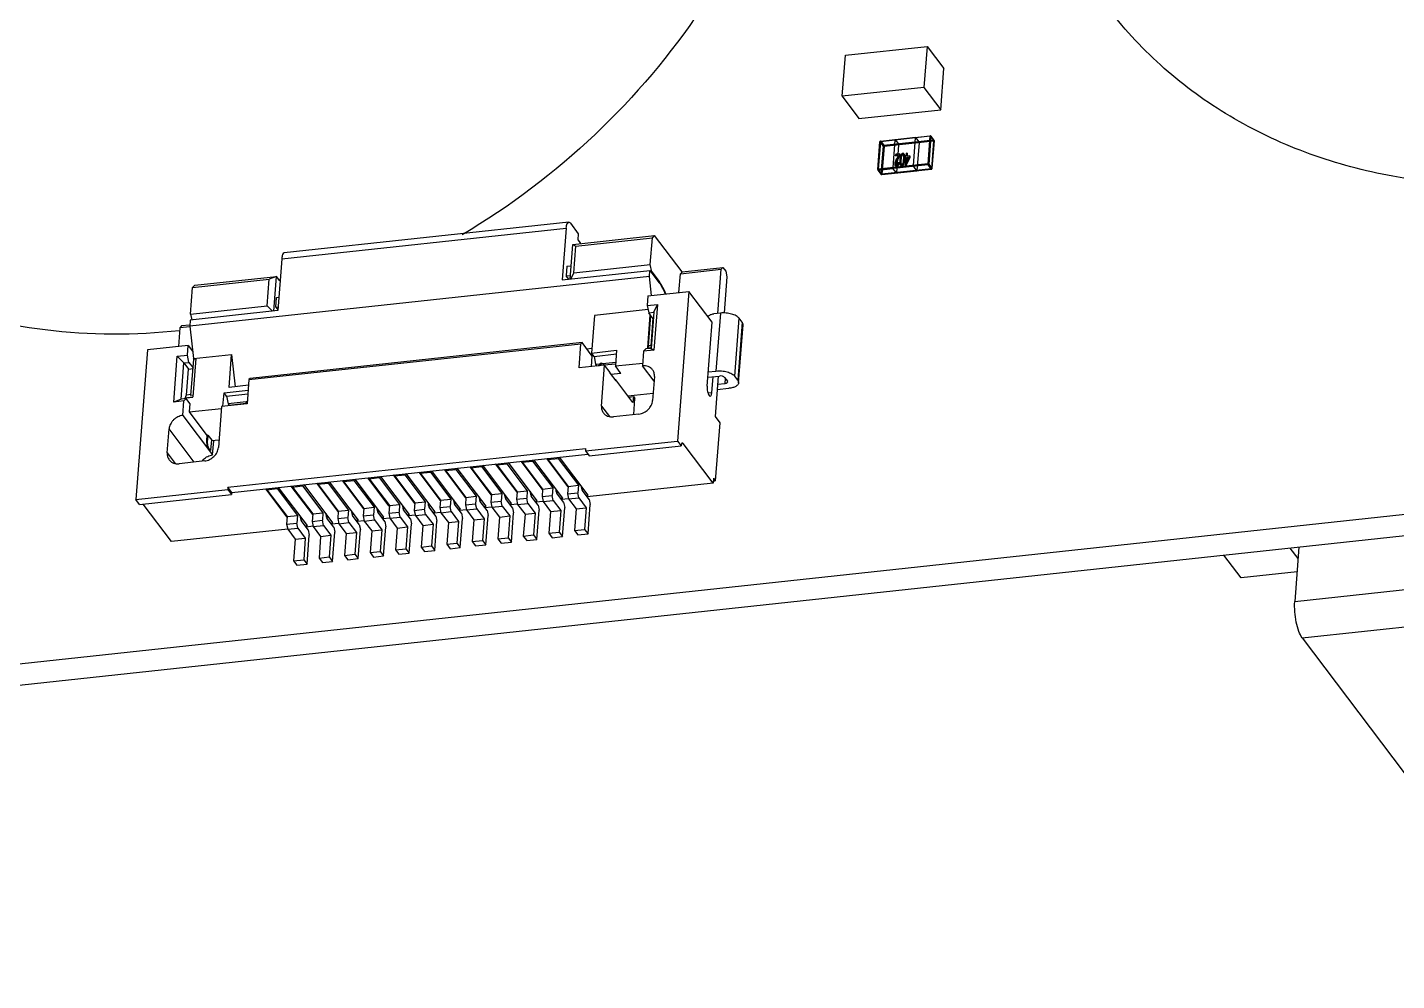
# Model space of a CAD drawing. Header units: millimetres. Extents: x 0 to 594, y 0 to 420.
# Drawn here: x 81.87 to 107, y 81.43 to 98.92 of the extents above; entities that cross this region are included whole.
import ezdxf

# ---------------------------------------------------------------- set-up
doc = ezdxf.new("R2010")
doc.units = ezdxf.units.MM
doc.header["$LTSCALE"] = 32.67
doc.layers.get('0').update_dxf_attribs({"linetype": 'CONTINUOUS'})

msp = doc.modelspace()

# ---------------------------------------------------------------- linework, layer by layer
at = {"color": 7, "linetype": 'CONTINUOUS'}
for p, q in [((96.884, 98.411), (98.383, 98.573)), ((98.383, 98.573), (98.326, 97.82)), ((98.383, 98.573), (98.691, 98.165)), ((96.826, 97.658), (96.884, 98.411)), ((98.633, 97.412), (98.691, 98.165)), ((98.326, 97.82), (96.826, 97.658)), ((98.326, 97.82), (98.633, 97.412)), ((96.826, 97.658), (97.134, 97.25)), ((97.134, 97.25), (98.633, 97.412)), ((97.517, 96.817), (97.478, 96.312)), ((97.526, 96.825), (97.487, 96.321)), ((97.517, 96.817), (97.575, 96.74)), ((98.435, 96.924), (97.526, 96.825)), ((97.532, 96.832), (98.441, 96.93)), ((97.532, 96.832), (97.59, 96.755)), ((97.575, 96.74), (97.536, 96.235)), ((97.594, 96.735), (97.555, 96.23)), ((98.499, 96.853), (97.59, 96.755)), ((98.503, 96.833), (97.594, 96.735)), ((97.793, 96.854), (97.754, 96.349)), ((98.174, 96.901), (97.798, 96.861)), ((97.799, 96.861), (97.857, 96.784)), ((97.861, 96.764), (97.822, 96.259)), ((97.857, 96.784), (98.232, 96.823)), ((98.168, 96.895), (98.129, 96.39)), ((98.174, 96.901), (98.232, 96.824)), ((98.236, 96.804), (98.197, 96.299)), ((98.435, 96.924), (98.396, 96.419)), ((98.454, 96.918), (98.415, 96.413)), ((98.441, 96.93), (98.499, 96.853)), ((98.454, 96.918), (98.512, 96.841)), ((98.503, 96.833), (98.465, 96.328)), ((98.512, 96.841), (98.473, 96.336)), ((97.808, 96.593), (97.806, 96.564)), ((97.806, 96.563), (97.809, 96.592)), ((97.806, 96.564), (97.861, 96.57)), ((97.862, 96.569), (97.806, 96.563)), ((97.885, 96.602), (97.808, 96.593)), ((97.809, 96.592), (97.886, 96.601)), ((97.986, 96.558), (97.983, 96.528)), ((97.983, 96.528), (97.999, 96.53)), ((97.984, 96.528), (97.986, 96.557)), ((98, 96.529), (97.984, 96.528)), ((98.001, 96.559), (97.986, 96.558)), ((97.986, 96.557), (98.002, 96.558)), ((97.999, 96.53), (97.988, 96.39)), ((97.989, 96.389), (98, 96.529)), ((98.005, 96.615), (98.001, 96.559)), ((98.001, 96.391), (98.067, 96.537)), ((98.067, 96.537), (98.001, 96.391)), ((98.002, 96.558), (98.006, 96.614)), ((98.021, 96.616), (98.005, 96.615)), ((98.006, 96.614), (98.021, 96.615)), ((98.047, 96.535), (98.008, 96.448)), ((98.008, 96.448), (98.014, 96.532)), ((98.009, 96.447), (98.048, 96.534)), ((98.015, 96.531), (98.009, 96.447)), ((98.014, 96.532), (98.047, 96.535)), ((98.048, 96.534), (98.015, 96.531)), ((98.017, 96.561), (98.021, 96.616)), ((98.021, 96.615), (98.017, 96.56)), ((98.069, 96.567), (98.017, 96.561)), ((98.017, 96.56), (98.07, 96.566)), ((98.067, 96.537), (98.069, 96.567)), ((98.07, 96.566), (98.067, 96.537)), ((97.478, 96.312), (97.536, 96.235)), ((98.396, 96.419), (97.487, 96.321)), ((98.4, 96.399), (97.491, 96.3)), ((97.491, 96.3), (97.758, 96.33)), ((97.491, 96.3), (97.549, 96.223)), ((97.549, 96.223), (98.458, 96.322)), ((98.465, 96.328), (97.555, 96.23)), ((97.758, 96.329), (97.816, 96.252)), ((97.869, 96.438), (97.854, 96.439)), ((97.855, 96.438), (97.87, 96.437)), ((97.988, 96.39), (98.001, 96.391)), ((98.001, 96.391), (97.989, 96.389)), ((98.133, 96.37), (98.191, 96.293)), ((98.458, 96.322), (98.192, 96.292)), ((98.4, 96.399), (98.458, 96.322)), ((98.415, 96.413), (98.473, 96.336)), ((86.542, 94.677), (91.762, 95.24)), ((91.809, 95.348), (86.588, 94.785)), ((91.762, 95.24), (91.689, 94.288)), ((91.989, 95.134), (91.844, 95.327)), ((91.884, 94.941), (93.384, 95.103)), ((91.937, 94.908), (93.343, 95.059)), ((91.981, 95.023), (91.989, 95.134)), ((92.024, 94.967), (91.981, 95.023)), ((93.305, 94.572), (93.343, 95.059)), ((93.343, 95.059), (93.384, 95.103)), ((93.888, 94.435), (93.384, 95.103)), ((91.835, 94.304), (91.884, 94.941)), ((91.884, 94.941), (91.937, 94.908)), ((91.899, 94.42), (91.937, 94.908)), ((92.023, 94.956), (92.024, 94.967)), ((86.542, 94.677), (86.469, 93.724)), ((91.775, 94.541), (91.761, 94.364)), ((91.775, 94.541), (91.854, 94.549)), ((91.899, 94.42), (93.305, 94.572)), ((93.333, 94.438), (93.305, 94.572)), ((93.857, 94.402), (94.607, 94.483)), ((93.888, 94.435), (94.638, 94.515)), ((94.545, 93.674), (94.607, 94.483)), ((94.607, 94.483), (94.638, 94.515)), ((94.638, 94.515), (94.689, 94.448)), ((93.288, 94.351), (84.853, 93.44)), ((84.907, 94.149), (86.313, 94.3)), ((84.948, 94.192), (86.448, 94.354)), ((86.276, 93.813), (86.313, 94.3)), ((86.448, 94.354), (86.313, 94.3)), ((86.399, 93.717), (86.448, 94.354)), ((86.51, 94.271), (86.448, 94.354)), ((91.689, 94.288), (93.297, 94.461)), ((91.761, 94.364), (91.84, 94.372)), ((91.809, 94.301), (91.761, 94.364)), ((91.846, 94.305), (91.899, 94.42)), ((93.288, 94.351), (93.297, 94.461)), ((93.328, 94.004), (93.288, 94.351)), ((93.297, 94.461), (93.468, 94.235)), ((93.316, 94.436), (93.333, 94.438)), ((93.333, 94.438), (93.47, 94.257)), ((93.453, 94.255), (93.47, 94.257)), ((93.831, 94.058), (93.857, 94.402)), ((93.888, 94.435), (93.857, 94.402)), ((94.71, 94.347), (94.659, 93.682)), ((94.689, 94.448), (94.71, 94.347)), ((84.87, 93.662), (84.907, 94.149)), ((84.948, 94.192), (84.907, 94.149)), ((86.433, 93.788), (86.446, 93.966)), ((86.446, 93.966), (86.487, 93.97)), ((93.261, 93.996), (93.248, 93.819)), ((93.261, 93.996), (94.011, 94.077)), ((94.011, 94.077), (93.801, 91.331)), ((94.439, 93.511), (94.011, 94.077)), ((86.469, 93.724), (84.861, 93.551)), ((84.87, 93.662), (86.276, 93.813)), ((86.373, 93.714), (86.276, 93.813)), ((86.433, 93.788), (86.474, 93.793)), ((86.433, 93.788), (86.47, 93.739)), ((93.263, 93.745), (92.278, 93.638)), ((93.248, 93.819), (93.435, 93.84)), ((93.248, 93.819), (93.275, 93.685)), ((93.369, 93.696), (93.435, 93.84)), ((93.435, 93.84), (93.371, 92.998)), ((84.861, 93.551), (84.853, 93.44)), ((84.87, 93.662), (84.892, 93.554)), ((92.278, 93.638), (92.225, 92.947)), ((93.258, 93.044), (93.304, 93.647)), ((93.311, 93.638), (93.268, 93.076)), ((93.275, 93.685), (93.369, 93.696)), ((93.36, 93.574), (93.275, 93.685)), ((93.35, 93.586), (93.312, 93.081)), ((93.369, 93.696), (93.318, 93.031)), ((94.349, 92.338), (94.439, 93.511)), ((94.591, 93.679), (94.469, 93.666)), ((94.591, 93.679), (94.51, 92.616)), ((94.855, 92.521), (94.936, 93.584)), ((94.991, 93.511), (94.91, 92.448)), ((94.926, 92.401), (95.007, 93.463)), ((94.991, 93.511), (94.936, 93.584)), ((84.672, 93.41), (84.645, 93.066)), ((84.702, 93.443), (84.672, 93.41)), ((84.854, 93.43), (84.672, 93.41)), ((84.854, 93.459), (84.702, 93.443)), ((84.853, 93.44), (84.92, 92.844)), ((84.076, 93.005), (83.866, 90.259)), ((84.826, 93.086), (84.076, 93.005)), ((84.812, 92.909), (84.826, 93.086)), ((84.826, 93.086), (84.905, 92.981)), ((85.94, 92.459), (92.032, 93.117)), ((92.053, 93.139), (85.96, 92.481)), ((91.998, 92.674), (92.032, 93.117)), ((92.032, 93.117), (92.053, 93.139)), ((92.241, 92.89), (92.053, 93.139)), ((92.231, 93.03), (92.142, 93.02)), ((92.225, 92.947), (92.687, 92.997)), ((92.687, 92.997), (92.665, 92.709)), ((93.183, 92.978), (93.163, 92.712)), ((93.224, 93.021), (93.183, 92.978)), ((93.371, 92.998), (93.183, 92.978)), ((93.318, 93.031), (93.224, 93.021)), ((93.258, 93.044), (93.258, 93.04)), ((93.259, 93.043), (93.32, 93.05)), ((93.312, 93.081), (93.268, 93.076)), ((93.317, 93.045), (93.319, 93.046)), ((93.318, 93.031), (93.371, 92.998)), ((132.674, 92.74), (61.118, 85.016)), ((84.56, 92.047), (84.625, 92.888)), ((84.625, 92.888), (84.812, 92.909)), ((84.746, 92.765), (84.625, 92.888)), ((84.695, 92.1), (84.746, 92.765)), ((84.746, 92.765), (84.839, 92.775)), ((84.746, 92.765), (84.831, 92.651)), ((84.839, 92.775), (84.812, 92.909)), ((84.839, 92.775), (84.915, 92.675)), ((84.876, 92.17), (84.927, 92.835)), ((84.963, 92.849), (84.91, 92.142)), ((84.92, 92.844), (85.623, 92.92)), ((84.927, 92.835), (84.92, 92.844)), ((84.927, 92.835), (84.963, 92.839)), ((85.577, 92.317), (85.623, 92.92)), ((85.623, 92.92), (85.69, 92.329)), ((92.467, 92.725), (91.998, 92.674)), ((92.272, 92.885), (92.225, 92.947)), ((92.226, 92.699), (92.241, 92.89)), ((92.272, 92.885), (92.682, 92.929)), ((92.272, 92.885), (92.3, 92.741)), ((92.3, 92.741), (92.38, 92.749)), ((92.3, 92.741), (92.32, 92.714)), ((92.32, 92.714), (92.372, 92.719)), ((92.372, 92.715), (92.374, 92.744)), ((92.392, 92.761), (92.374, 92.744)), ((92.389, 92.716), (92.392, 92.761)), ((92.392, 92.761), (92.401, 92.762)), ((92.401, 92.762), (92.398, 92.717)), ((92.439, 92.751), (92.401, 92.762)), ((92.409, 91.972), (92.467, 92.725)), ((92.427, 92.754), (92.67, 92.781)), ((92.439, 92.751), (92.437, 92.722)), ((92.456, 92.728), (92.439, 92.751)), ((92.456, 92.728), (92.668, 92.751)), ((92.456, 92.728), (92.456, 92.724)), ((92.569, 92.589), (92.467, 92.725)), ((92.665, 92.709), (93.167, 92.763)), ((92.767, 92.573), (92.665, 92.709)), ((93.374, 92.433), (93.163, 92.712)), ((84.795, 92.175), (84.831, 92.651)), ((84.831, 92.651), (84.914, 92.66)), ((85.94, 92.459), (85.906, 92.016)), ((85.96, 92.481), (85.94, 92.459)), ((92.568, 92.571), (92.569, 92.589)), ((92.568, 92.571), (92.671, 92.435)), ((92.767, 92.573), (92.581, 92.553)), ((93.38, 92.516), (93.347, 92.073)), ((94.361, 92.502), (94.573, 92.525)), ((94.369, 92.601), (94.51, 92.616)), ((94.434, 92.224), (94.456, 92.512)), ((94.551, 92.522), (94.494, 91.779)), ((94.669, 92.498), (94.721, 92.43)), ((94.676, 92.389), (94.683, 92.48)), ((94.91, 92.448), (94.855, 92.521)), ((132.948, 92.378), (61.392, 84.653)), ((85.464, 91.969), (85.483, 92.219)), ((85.483, 92.219), (85.925, 92.267)), ((85.53, 92.157), (85.483, 92.219)), ((85.932, 92.355), (85.577, 92.317)), ((92.672, 92.453), (92.658, 92.451)), ((92.671, 92.435), (92.672, 92.453)), ((92.987, 92.036), (92.672, 92.453)), ((92.895, 92.158), (93.357, 92.208)), ((94.362, 92.217), (94.434, 92.224)), ((94.532, 92.275), (94.749, 92.299)), ((94.54, 92.374), (94.676, 92.389)), ((84.695, 92.1), (84.56, 92.047)), ((84.748, 92.067), (84.56, 92.047)), ((84.789, 92.11), (84.695, 92.1)), ((84.727, 91.801), (84.748, 92.067)), ((84.748, 92.067), (84.789, 92.11)), ((84.772, 92.122), (84.771, 92.109)), ((84.773, 92.127), (84.91, 92.142)), ((84.857, 92.02), (84.789, 92.11)), ((84.877, 92.183), (84.795, 92.175)), ((84.857, 92.02), (84.845, 91.865)), ((84.912, 92.174), (84.876, 92.17)), ((84.909, 92.138), (84.909, 92.142)), ((85.437, 91.966), (85.38, 91.213)), ((85.906, 92.016), (85.437, 91.966)), ((85.53, 92.157), (85.92, 92.199)), ((85.53, 92.157), (85.558, 92.013)), ((85.892, 92.049), (85.558, 92.013)), ((85.558, 92.013), (85.578, 91.986)), ((85.885, 92.019), (85.578, 91.986)), ((85.578, 91.981), (85.578, 91.986)), ((85.885, 92.014), (85.887, 92.044)), ((85.905, 92.06), (85.887, 92.044)), ((85.901, 92.017), (85.905, 92.06)), ((85.905, 92.06), (85.909, 92.061)), ((92.409, 91.972), (92.554, 91.78)), ((92.91, 92.138), (92.995, 92.147)), ((92.995, 92.147), (92.987, 92.036)), ((92.995, 92.147), (93.022, 92.111)), ((93, 91.816), (93.022, 92.111)), ((84.727, 91.801), (85.274, 91.077)), ((84.845, 91.865), (85.434, 91.928)), ((84.845, 91.865), (85.17, 91.435)), ((93.095, 91.826), (92.627, 91.776)), ((94.494, 91.779), (94.58, 91.666)), ((84.442, 91.112), (84.476, 91.555)), ((84.936, 90.945), (84.476, 91.555)), ((94.58, 91.666), (94.498, 90.603)), ((85.17, 91.435), (85.163, 91.346)), ((85.182, 91.348), (85.163, 91.346)), ((85.189, 91.437), (85.17, 91.435)), ((85.189, 91.437), (85.182, 91.348)), ((85.189, 91.437), (85.257, 91.347)), ((85.243, 91.169), (85.257, 91.347)), ((85.39, 91.348), (85.256, 91.334)), ((85.274, 91.077), (85.294, 91.338)), ((92.114, 91.149), (93.801, 91.331)), ((92.182, 91.059), (93.869, 91.241)), ((93.801, 91.331), (93.869, 91.241)), ((93.91, 91.284), (93.879, 91.281)), ((94.457, 90.559), (93.91, 91.284)), ((84.442, 91.112), (84.587, 90.92)), ((85.128, 90.966), (84.66, 90.916)), ((85.238, 91.167), (85.219, 91.165)), ((85.243, 91.169), (85.238, 91.167)), ((85.556, 90.485), (92.117, 91.194)), ((85.629, 90.389), (92.156, 91.093)), ((91.328, 90.441), (90.936, 90.962)), ((90.958, 90.964), (90.956, 90.943)), ((90.956, 90.943), (91.144, 90.964)), ((91.145, 90.984), (91.144, 90.964)), ((91.144, 90.964), (91.516, 90.47)), ((91.699, 90.286), (91.17, 90.987)), ((91.797, 90.492), (91.404, 91.012)), ((91.426, 91.015), (91.425, 90.994)), ((91.425, 90.994), (91.612, 91.014)), ((91.425, 90.994), (91.798, 90.5)), ((91.614, 91.035), (91.612, 91.014)), ((91.612, 91.014), (91.985, 90.52)), ((92.167, 90.337), (91.639, 91.037)), ((92.117, 91.194), (92.114, 91.149)), ((92.114, 91.149), (92.182, 91.059)), ((88.985, 90.188), (88.592, 90.709)), ((88.615, 90.711), (88.613, 90.69)), ((88.613, 90.69), (88.8, 90.711)), ((88.802, 90.731), (88.8, 90.711)), ((88.8, 90.711), (89.173, 90.217)), ((89.356, 90.033), (88.827, 90.734)), ((89.454, 90.239), (89.061, 90.759)), ((89.083, 90.762), (89.082, 90.741)), ((89.082, 90.741), (89.269, 90.761)), ((89.082, 90.741), (89.454, 90.247)), ((89.271, 90.782), (89.269, 90.761)), ((89.269, 90.761), (89.642, 90.267)), ((89.824, 90.084), (89.295, 90.784)), ((89.922, 90.289), (89.53, 90.81)), ((89.552, 90.812), (89.55, 90.792)), ((89.55, 90.792), (89.738, 90.812)), ((89.55, 90.792), (89.923, 90.298)), ((89.739, 90.832), (89.738, 90.812)), ((89.738, 90.812), (90.11, 90.318)), ((90.293, 90.134), (89.764, 90.835)), ((90.391, 90.34), (89.998, 90.86)), ((90.021, 90.863), (90.019, 90.842)), ((90.019, 90.842), (90.206, 90.862)), ((90.019, 90.842), (90.392, 90.348)), ((90.208, 90.883), (90.206, 90.862)), ((90.206, 90.862), (90.579, 90.369)), ((90.761, 90.185), (90.233, 90.886)), ((90.86, 90.391), (90.467, 90.911)), ((90.489, 90.913), (90.488, 90.893)), ((90.488, 90.893), (90.675, 90.913)), ((90.488, 90.893), (90.86, 90.399)), ((90.677, 90.934), (90.675, 90.913)), ((90.675, 90.913), (91.048, 90.419)), ((91.23, 90.236), (90.701, 90.936)), ((90.956, 90.943), (91.329, 90.45)), ((85.556, 90.485), (85.553, 90.441)), ((85.629, 90.389), (85.556, 90.485)), ((86.642, 89.935), (86.249, 90.456)), ((86.271, 90.458), (86.27, 90.437)), ((86.27, 90.437), (86.457, 90.458)), ((86.459, 90.478), (86.457, 90.458)), ((86.457, 90.458), (86.83, 89.964)), ((87.012, 89.78), (86.483, 90.481)), ((87.11, 89.986), (86.718, 90.506)), ((86.74, 90.509), (86.738, 90.488)), ((86.738, 90.488), (86.926, 90.508)), ((86.738, 90.488), (87.111, 89.994)), ((86.927, 90.529), (86.926, 90.508)), ((86.926, 90.508), (87.299, 90.015)), ((87.481, 89.831), (86.952, 90.532)), ((87.579, 90.037), (87.186, 90.557)), ((87.209, 90.559), (87.207, 90.539)), ((87.207, 90.539), (87.395, 90.559)), ((87.207, 90.539), (87.58, 90.045)), ((87.396, 90.579), (87.395, 90.559)), ((87.395, 90.559), (87.767, 90.065)), ((87.95, 89.881), (87.421, 90.582)), ((88.048, 90.087), (87.655, 90.607)), ((87.677, 90.61), (87.676, 90.589)), ((87.676, 90.589), (87.863, 90.609)), ((87.676, 90.589), (88.048, 90.095)), ((87.865, 90.63), (87.863, 90.609)), ((87.863, 90.609), (88.236, 90.116)), ((88.418, 89.932), (87.889, 90.633)), ((88.516, 90.138), (88.124, 90.658)), ((88.146, 90.66), (88.144, 90.64)), ((88.144, 90.64), (88.332, 90.66)), ((88.144, 90.64), (88.517, 90.146)), ((88.333, 90.681), (88.332, 90.66)), ((88.332, 90.66), (88.704, 90.166)), ((88.887, 89.983), (88.358, 90.683)), ((88.613, 90.69), (88.986, 90.197)), ((91.329, 90.45), (91.318, 90.312)), ((91.329, 90.45), (91.516, 90.47)), ((91.516, 90.47), (91.506, 90.333)), ((91.798, 90.5), (91.787, 90.363)), ((91.798, 90.5), (91.985, 90.52)), ((91.985, 90.52), (91.975, 90.383)), ((94.457, 90.559), (92.144, 90.31)), ((94.464, 90.648), (94.457, 90.559)), ((94.46, 90.599), (94.498, 90.603)), ((94.464, 90.648), (94.498, 90.603)), ((83.866, 90.259), (85.553, 90.441)), ((83.934, 90.168), (83.866, 90.259)), ((83.934, 90.168), (85.621, 90.351)), ((85.553, 90.441), (85.621, 90.351)), ((86.27, 90.437), (86.642, 89.944)), ((88.986, 90.197), (88.975, 90.059)), ((88.986, 90.197), (89.173, 90.217)), ((89.173, 90.217), (89.163, 90.08)), ((89.454, 90.247), (89.444, 90.11)), ((89.454, 90.247), (89.642, 90.267)), ((89.642, 90.267), (89.631, 90.13)), ((89.923, 90.298), (89.912, 90.161)), ((89.923, 90.298), (90.11, 90.318)), ((90.11, 90.318), (90.1, 90.181)), ((90.174, 90.24), (90.21, 90.244)), ((90.309, 90.055), (90.184, 90.221)), ((90.392, 90.348), (90.381, 90.211)), ((90.381, 90.211), (90.569, 90.231)), ((90.381, 90.211), (90.4, 90.117)), ((90.392, 90.348), (90.579, 90.369)), ((90.579, 90.369), (90.569, 90.231)), ((90.588, 90.138), (90.569, 90.231)), ((90.643, 90.291), (90.679, 90.295)), ((90.777, 90.106), (90.653, 90.271)), ((90.86, 90.399), (90.85, 90.262)), ((90.85, 90.262), (91.037, 90.282)), ((90.85, 90.262), (90.869, 90.168)), ((90.86, 90.399), (91.048, 90.419)), ((91.048, 90.419), (91.037, 90.282)), ((91.056, 90.188), (91.037, 90.282)), ((91.111, 90.341), (91.147, 90.345)), ((91.246, 90.157), (91.121, 90.322)), ((91.19, 90.231), (91.23, 90.236)), ((91.337, 90.223), (91.207, 90.209)), ((91.318, 90.312), (91.506, 90.333)), ((91.318, 90.312), (91.338, 90.219)), ((91.338, 90.219), (91.525, 90.239)), ((91.338, 90.219), (91.474, 90.037)), ((91.525, 90.239), (91.506, 90.333)), ((91.525, 90.239), (91.662, 90.058)), ((91.58, 90.392), (91.616, 90.396)), ((91.715, 90.207), (91.59, 90.372)), ((91.658, 90.282), (91.699, 90.286)), ((91.806, 90.273), (91.675, 90.259)), ((91.715, 90.207), (91.734, 90.113)), ((91.787, 90.363), (91.975, 90.383)), ((91.787, 90.363), (91.806, 90.269)), ((91.806, 90.269), (91.994, 90.289)), ((91.806, 90.269), (91.943, 90.088)), ((91.994, 90.289), (91.975, 90.383)), ((91.994, 90.289), (92.13, 90.108)), ((92.049, 90.443), (92.085, 90.446)), ((92.183, 90.258), (92.059, 90.423)), ((92.127, 90.332), (92.167, 90.337)), ((92.183, 90.258), (92.202, 90.164)), ((84.522, 89.487), (84.002, 90.176)), ((86.642, 89.944), (86.83, 89.964)), ((86.83, 89.964), (86.819, 89.827)), ((87.111, 89.994), (87.101, 89.857)), ((87.111, 89.994), (87.299, 90.015)), ((87.299, 90.015), (87.288, 89.877)), ((87.58, 90.045), (87.569, 89.908)), ((87.58, 90.045), (87.767, 90.065)), ((87.767, 90.065), (87.757, 89.928)), ((87.831, 89.987), (87.867, 89.991)), ((87.965, 89.802), (87.841, 89.968)), ((88.048, 90.095), (88.038, 89.958)), ((88.038, 89.958), (88.225, 89.978)), ((88.038, 89.958), (88.057, 89.864)), ((88.048, 90.095), (88.236, 90.116)), ((88.236, 90.116), (88.225, 89.978)), ((88.245, 89.885), (88.225, 89.978)), ((88.299, 90.038), (88.335, 90.042)), ((88.434, 89.853), (88.309, 90.018)), ((88.517, 90.146), (88.507, 90.009)), ((88.507, 90.009), (88.694, 90.029)), ((88.507, 90.009), (88.526, 89.915)), ((88.517, 90.146), (88.704, 90.166)), ((88.704, 90.166), (88.694, 90.029)), ((88.713, 89.935), (88.694, 90.029)), ((88.768, 90.088), (88.804, 90.092)), ((88.903, 89.904), (88.778, 90.069)), ((88.846, 89.978), (88.887, 89.983)), ((88.994, 89.97), (88.863, 89.956)), ((88.975, 90.059), (89.163, 90.08)), ((88.975, 90.059), (88.994, 89.966)), ((88.994, 89.966), (89.182, 89.986)), ((88.994, 89.966), (89.131, 89.784)), ((89.182, 89.986), (89.163, 90.08)), ((89.182, 89.986), (89.319, 89.805)), ((89.237, 90.139), (89.273, 90.143)), ((89.371, 89.954), (89.247, 90.119)), ((89.315, 90.029), (89.356, 90.033)), ((89.463, 90.02), (89.332, 90.006)), ((89.371, 89.954), (89.391, 89.86)), ((89.444, 90.11), (89.631, 90.13)), ((89.444, 90.11), (89.463, 90.016)), ((89.463, 90.016), (89.65, 90.036)), ((89.463, 90.016), (89.6, 89.835)), ((89.65, 90.036), (89.631, 90.13)), ((89.65, 90.036), (89.787, 89.855)), ((89.705, 90.19), (89.741, 90.193)), ((89.84, 90.005), (89.715, 90.17)), ((89.784, 90.079), (89.824, 90.084)), ((89.931, 90.071), (89.801, 90.057)), ((89.84, 90.005), (89.859, 89.911)), ((89.912, 90.161), (90.1, 90.181)), ((89.912, 90.161), (89.932, 90.067)), ((89.932, 90.067), (90.119, 90.087)), ((89.932, 90.067), (90.068, 89.886)), ((90.119, 90.087), (90.1, 90.181)), ((90.119, 90.087), (90.256, 89.906)), ((90.252, 90.13), (90.293, 90.134)), ((90.4, 90.121), (90.269, 90.107)), ((90.287, 89.426), (90.328, 89.962)), ((90.309, 90.055), (90.328, 89.962)), ((90.4, 90.117), (90.588, 90.138)), ((90.4, 90.117), (90.537, 89.936)), ((90.537, 89.936), (90.725, 89.956)), ((90.588, 90.138), (90.725, 89.956)), ((90.725, 89.956), (90.694, 89.558)), ((90.721, 90.181), (90.761, 90.185)), ((90.869, 90.172), (90.738, 90.158)), ((90.756, 89.476), (90.797, 90.012)), ((90.777, 90.106), (90.797, 90.012)), ((90.869, 90.168), (91.056, 90.188)), ((90.869, 90.168), (91.006, 89.987)), ((91.006, 89.987), (90.975, 89.588)), ((91.006, 89.987), (91.193, 90.007)), ((91.056, 90.188), (91.193, 90.007)), ((91.193, 90.007), (91.163, 89.608)), ((91.224, 89.527), (91.265, 90.063)), ((91.246, 90.157), (91.265, 90.063)), ((91.474, 90.037), (91.444, 89.639)), ((91.474, 90.037), (91.662, 90.058)), ((91.662, 90.058), (91.631, 89.659)), ((91.693, 89.578), (91.734, 90.113)), ((91.943, 90.088), (91.913, 89.689)), ((91.943, 90.088), (92.13, 90.108)), ((92.13, 90.108), (92.1, 89.71)), ((92.162, 89.628), (92.202, 90.164)), ((86.651, 89.717), (84.522, 89.487)), ((86.642, 89.944), (86.632, 89.806)), ((86.632, 89.806), (86.819, 89.827)), ((86.632, 89.806), (86.651, 89.713)), ((86.651, 89.713), (86.839, 89.733)), ((86.651, 89.713), (86.788, 89.531)), ((86.839, 89.733), (86.819, 89.827)), ((86.839, 89.733), (86.975, 89.552)), ((86.893, 89.886), (86.929, 89.89)), ((87.028, 89.701), (86.903, 89.867)), ((86.972, 89.776), (87.012, 89.78)), ((87.119, 89.767), (86.989, 89.753)), ((87.028, 89.701), (87.047, 89.607)), ((87.101, 89.857), (87.288, 89.877)), ((87.101, 89.857), (87.12, 89.763)), ((87.12, 89.763), (87.307, 89.784)), ((87.12, 89.763), (87.256, 89.582)), ((87.307, 89.784), (87.288, 89.877)), ((87.307, 89.784), (87.444, 89.602)), ((87.362, 89.937), (87.398, 89.94)), ((87.497, 89.752), (87.372, 89.917)), ((87.44, 89.826), (87.481, 89.831)), ((87.588, 89.818), (87.458, 89.804)), ((87.497, 89.752), (87.516, 89.658)), ((87.569, 89.908), (87.757, 89.928)), ((87.569, 89.908), (87.588, 89.814)), ((87.588, 89.814), (87.776, 89.834)), ((87.588, 89.814), (87.725, 89.633)), ((87.776, 89.834), (87.757, 89.928)), ((87.776, 89.834), (87.913, 89.653)), ((87.909, 89.877), (87.95, 89.881)), ((88.057, 89.868), (87.926, 89.854)), ((87.944, 89.173), (87.985, 89.709)), ((87.965, 89.802), (87.985, 89.709)), ((88.057, 89.864), (88.245, 89.885)), ((88.057, 89.864), (88.194, 89.683)), ((88.194, 89.683), (88.381, 89.704)), ((88.245, 89.885), (88.381, 89.704)), ((88.381, 89.704), (88.351, 89.305)), ((88.378, 89.928), (88.418, 89.932)), ((88.525, 89.919), (88.395, 89.905)), ((88.412, 89.223), (88.453, 89.759)), ((88.434, 89.853), (88.453, 89.759)), ((88.526, 89.915), (88.713, 89.935)), ((88.526, 89.915), (88.662, 89.734)), ((88.662, 89.734), (88.632, 89.335)), ((88.662, 89.734), (88.85, 89.754)), ((88.713, 89.935), (88.85, 89.754)), ((88.85, 89.754), (88.819, 89.355)), ((88.881, 89.274), (88.922, 89.81)), ((88.903, 89.904), (88.922, 89.81)), ((89.131, 89.784), (89.101, 89.386)), ((89.131, 89.784), (89.319, 89.805)), ((89.319, 89.805), (89.288, 89.406)), ((89.35, 89.325), (89.391, 89.86)), ((89.6, 89.835), (89.569, 89.436)), ((89.6, 89.835), (89.787, 89.855)), ((89.787, 89.855), (89.757, 89.457)), ((89.818, 89.375), (89.859, 89.911)), ((90.068, 89.886), (90.038, 89.487)), ((90.068, 89.886), (90.256, 89.906)), ((90.256, 89.906), (90.225, 89.507)), ((90.537, 89.936), (90.507, 89.538)), ((91.913, 89.689), (92.1, 89.71)), ((92.1, 89.71), (92.162, 89.628)), ((86.788, 89.531), (86.757, 89.133)), ((86.788, 89.531), (86.975, 89.552)), ((86.975, 89.552), (86.945, 89.153)), ((87.006, 89.072), (87.047, 89.607)), ((87.256, 89.582), (87.226, 89.183)), ((87.256, 89.582), (87.444, 89.602)), ((87.444, 89.602), (87.413, 89.204)), ((87.475, 89.122), (87.516, 89.658)), ((87.725, 89.633), (87.695, 89.234)), ((87.725, 89.633), (87.913, 89.653)), ((87.913, 89.653), (87.882, 89.254)), ((88.194, 89.683), (88.163, 89.285)), ((89.569, 89.436), (89.757, 89.457)), ((89.757, 89.457), (89.818, 89.375)), ((90.038, 89.487), (90.225, 89.507)), ((90.038, 89.487), (90.099, 89.406)), ((90.225, 89.507), (90.287, 89.426)), ((90.507, 89.538), (90.694, 89.558)), ((90.507, 89.538), (90.568, 89.456)), ((90.568, 89.456), (90.756, 89.476)), ((90.694, 89.558), (90.756, 89.476)), ((90.975, 89.588), (91.163, 89.608)), ((90.975, 89.588), (91.037, 89.507)), ((91.037, 89.507), (91.224, 89.527)), ((91.163, 89.608), (91.224, 89.527)), ((91.444, 89.639), (91.631, 89.659)), ((91.444, 89.639), (91.505, 89.557)), ((91.505, 89.557), (91.693, 89.578)), ((91.631, 89.659), (91.693, 89.578)), ((91.913, 89.689), (91.974, 89.608)), ((91.974, 89.608), (92.162, 89.628)), ((105.131, 88.388), (115.067, 89.461)), ((87.226, 89.183), (87.413, 89.204)), ((87.413, 89.204), (87.475, 89.122)), ((87.695, 89.234), (87.882, 89.254)), ((87.695, 89.234), (87.756, 89.153)), ((87.882, 89.254), (87.944, 89.173)), ((88.163, 89.285), (88.351, 89.305)), ((88.163, 89.285), (88.225, 89.203)), ((88.225, 89.203), (88.412, 89.223)), ((88.351, 89.305), (88.412, 89.223)), ((88.632, 89.335), (88.819, 89.355)), ((88.632, 89.335), (88.693, 89.254)), ((88.693, 89.254), (88.881, 89.274)), ((88.819, 89.355), (88.881, 89.274)), ((89.101, 89.386), (89.288, 89.406)), ((89.101, 89.386), (89.162, 89.304)), ((89.162, 89.304), (89.35, 89.325)), ((89.288, 89.406), (89.35, 89.325)), ((89.569, 89.436), (89.631, 89.355)), ((89.631, 89.355), (89.818, 89.375)), ((90.099, 89.406), (90.287, 89.426)), ((104.144, 88.822), (103.83, 89.238)), ((105.192, 89.176), (105.048, 89.366)), ((105.207, 89.383), (105.131, 88.388)), ((86.757, 89.133), (86.945, 89.153)), ((86.757, 89.133), (86.819, 89.051)), ((86.819, 89.051), (87.006, 89.072)), ((86.945, 89.153), (87.006, 89.072)), ((87.226, 89.183), (87.288, 89.102)), ((87.288, 89.102), (87.475, 89.122)), ((87.756, 89.153), (87.944, 89.173)), ((105.173, 88.933), (104.144, 88.822)), ((105.268, 87.719), (115.204, 88.791)), ((105.268, 87.719), (110.015, 81.43))]:
    msp.add_line(p, q, dxfattribs=at)
at = {"color": 6, "linetype": 'CONTINUOUS'}
for p, q in [((97.477, 96.315), (97.516, 96.82)), ((97.529, 96.834), (97.796, 96.862)), ((98.171, 96.903), (98.438, 96.932)), ((98.452, 96.926), (98.51, 96.849)), ((98.474, 96.334), (98.513, 96.839)), ((97.48, 96.305), (97.538, 96.228)), ((97.552, 96.222), (98.194, 96.291))]:
    msp.add_line(p, q, dxfattribs=at)
at = {"color": 7, "linetype": 'CONTINUOUS'}
for points in [[(97.795, 96.861), (97.794, 96.859), (97.793, 96.857), (97.793, 96.854)], [(97.798, 96.861), (97.797, 96.862), (97.795, 96.862), (97.795, 96.861)], [(98.192, 96.292), (98.194, 96.291), (98.195, 96.291), (98.196, 96.292)], [(98.196, 96.292), (98.196, 96.294), (98.197, 96.296), (98.197, 96.299)]]:
    msp.add_lwpolyline(points, dxfattribs=at)
for centre, radius, start, end in [((93.012, 93.912), 0.573, 35.4005, 37.0299), ((93.007, 95.934), 2.905, 274.9562, 275.861), ((93.023, 95.736), 2.707, 275.9537, 276.2267), ((84.821, 92.119), 0.0494, 170.3451, 173.3377), ((84.831, 92.118), 0.0587, 173.3163, 175.654), ((85.336, 87.717), 4.441, 97.096, 97.2919), ((85.31, 90.784), 0.295, 135.6047, 142.8698), ((85.313, 90.781), 0.298, 134.0806, 135.6191)]:
    msp.add_arc(centre, radius, start, end, dxfattribs=at)
for points, knots in [([(121.454, 107.341), (121.371, 106.255), (120.82, 104.043), (119.059, 101.062), (116.516, 98.574), (113.427, 96.811), (110.077, 95.934), (107.27, 96.028), (105.226, 96.62), (103.847, 97.296), (102.639, 98.194), (101.966, 98.928), (101.67, 99.321)], [0, 0, 0, 0, 0.122876, 0.252494, 0.386115, 0.519736, 0.649358, 0.772234, 0.831116, 0.888409, 0.94452, 1, 1, 1, 1]), ([(96.147, 104.609), (96.076, 103.682), (95.655, 101.797), (94.319, 99.18), (92.363, 96.87), (90.73, 95.636), (89.854, 95.115)], [0, 0, 0, 0, 0.236449, 0.48446, 0.740737, 1, 1, 1, 1]), ([(97.532, 96.832), (97.529, 96.832), (97.524, 96.83), (97.519, 96.824), (97.517, 96.82), (97.517, 96.817)], [0, 0, 0, 0, 0.336559, 0.678937, 1, 1, 1, 1]), ([(97.575, 96.74), (97.575, 96.743), (97.578, 96.75), (97.586, 96.754), (97.59, 96.755)], [0, 0, 0, 0, 0.419979, 1, 1, 1, 1]), ([(97.594, 96.735), (97.591, 96.735), (97.585, 96.735), (97.577, 96.737), (97.575, 96.74)], [0, 0, 0, 0, 0.380547, 1, 1, 1, 1]), ([(97.59, 96.755), (97.592, 96.752), (97.594, 96.745), (97.594, 96.738), (97.594, 96.735)], [0, 0, 0, 0, 0.527887, 1, 1, 1, 1]), ([(97.857, 96.784), (97.859, 96.781), (97.861, 96.773), (97.861, 96.767), (97.861, 96.764)], [0, 0, 0, 0, 0.58112, 1, 1, 1, 1]), ([(98.236, 96.804), (98.236, 96.809), (98.236, 96.815), (98.233, 96.822), (98.232, 96.824)], [0, 0, 0, 0, 0.627017, 1, 1, 1, 1]), ([(98.454, 96.918), (98.452, 96.921), (98.445, 96.924), (98.438, 96.924), (98.435, 96.924)], [0, 0, 0, 0, 0.513319, 1, 1, 1, 1]), ([(98.454, 96.918), (98.454, 96.922), (98.451, 96.93), (98.444, 96.93), (98.441, 96.93)], [0, 0, 0, 0, 0.595459, 1, 1, 1, 1]), ([(98.499, 96.853), (98.503, 96.854), (98.51, 96.851), (98.512, 96.844), (98.512, 96.841)], [0, 0, 0, 0, 0.575489, 1, 1, 1, 1]), ([(98.503, 96.833), (98.503, 96.836), (98.503, 96.842), (98.502, 96.85), (98.499, 96.853)], [0, 0, 0, 0, 0.365257, 1, 1, 1, 1]), ([(84.669, 93.356), (83.851, 93.269), (82.227, 93.269), (79.907, 93.833), (77.883, 94.935), (76.806, 96.001), (76.363, 96.589)], [0, 0, 0, 0, 0.265369, 0.518925, 0.762387, 1, 1, 1, 1]), ([(97.836, 96.526), (97.829, 96.516), (97.817, 96.495), (97.801, 96.463), (97.796, 96.44), (97.795, 96.429)], [0, 0, 0, 0, 0.339101, 0.6753, 1, 1, 1, 1]), ([(97.796, 96.428), (97.797, 96.439), (97.802, 96.463), (97.818, 96.494), (97.83, 96.515), (97.837, 96.525)], [0, 0, 0, 0, 0.324699, 0.660898, 1, 1, 1, 1]), ([(97.852, 96.515), (97.846, 96.505), (97.835, 96.487), (97.818, 96.46), (97.813, 96.44), (97.811, 96.43)], [0, 0, 0, 0, 0.357124, 0.694396, 1, 1, 1, 1]), ([(97.811, 96.431), (97.812, 96.441), (97.817, 96.46), (97.834, 96.487), (97.845, 96.506), (97.852, 96.515)], [0, 0, 0, 0, 0.303729, 0.64097, 1, 1, 1, 1]), ([(97.861, 96.57), (97.859, 96.565), (97.855, 96.554), (97.846, 96.54), (97.839, 96.53), (97.836, 96.526)], [0, 0, 0, 0, 0.329165, 0.664216, 1, 1, 1, 1]), ([(97.837, 96.525), (97.84, 96.53), (97.846, 96.539), (97.856, 96.554), (97.86, 96.564), (97.862, 96.569)], [0, 0, 0, 0, 0.343983, 0.678923, 1, 1, 1, 1]), ([(97.852, 96.515), (97.856, 96.522), (97.865, 96.536), (97.876, 96.559), (97.88, 96.574), (97.882, 96.582)], [0, 0, 0, 0, 0.3399, 0.67361, 1, 1, 1, 1]), ([(97.883, 96.581), (97.881, 96.573), (97.876, 96.558), (97.866, 96.535), (97.857, 96.521), (97.852, 96.515)], [0, 0, 0, 0, 0.326391, 0.660102, 1, 1, 1, 1]), ([(97.889, 96.491), (97.888, 96.481), (97.887, 96.462), (97.887, 96.434), (97.89, 96.409), (97.897, 96.385), (97.913, 96.38), (97.92, 96.38)], [0, 0, 0, 0, 0.23635, 0.455537, 0.655973, 0.835096, 1, 1, 1, 1]), ([(97.921, 96.379), (97.914, 96.379), (97.898, 96.384), (97.891, 96.408), (97.888, 96.433), (97.887, 96.461), (97.889, 96.48), (97.889, 96.49)], [0, 0, 0, 0, 0.16469, 0.34394, 0.544637, 0.763947, 1, 1, 1, 1]), ([(97.938, 96.61), (97.931, 96.609), (97.918, 96.603), (97.907, 96.584), (97.9, 96.563), (97.895, 96.541), (97.891, 96.517), (97.889, 96.5), (97.889, 96.491)], [0, 0, 0, 0, 0.147055, 0.30231, 0.461034, 0.627767, 0.80642, 1, 1, 1, 1]), ([(97.889, 96.49), (97.89, 96.499), (97.892, 96.516), (97.895, 96.54), (97.9, 96.562), (97.908, 96.583), (97.918, 96.602), (97.932, 96.608), (97.938, 96.609)], [0, 0, 0, 0, 0.193433, 0.372067, 0.538861, 0.697671, 0.852983, 1, 1, 1, 1]), ([(97.922, 96.406), (97.918, 96.407), (97.909, 96.41), (97.904, 96.424), (97.903, 96.439), (97.902, 96.456), (97.903, 96.474), (97.904, 96.486), (97.904, 96.492)], [0, 0, 0, 0, 0.131531, 0.274812, 0.435192, 0.610626, 0.799341, 1, 1, 1, 1]), ([(97.905, 96.492), (97.904, 96.485), (97.904, 96.473), (97.903, 96.455), (97.903, 96.438), (97.905, 96.423), (97.91, 96.409), (97.919, 96.406), (97.923, 96.405)], [0, 0, 0, 0, 0.200682, 0.389381, 0.564783, 0.725139, 0.868424, 1, 1, 1, 1]), ([(97.904, 96.492), (97.905, 96.499), (97.906, 96.511), (97.908, 96.529), (97.911, 96.546), (97.915, 96.562), (97.922, 96.577), (97.931, 96.582), (97.936, 96.584)], [0, 0, 0, 0, 0.189057, 0.368881, 0.539127, 0.700804, 0.856434, 1, 1, 1, 1]), ([(97.936, 96.583), (97.932, 96.582), (97.923, 96.576), (97.916, 96.561), (97.911, 96.546), (97.909, 96.528), (97.906, 96.51), (97.905, 96.498), (97.905, 96.492)], [0, 0, 0, 0, 0.143515, 0.299148, 0.460854, 0.631132, 0.810969, 1, 1, 1, 1]), ([(97.92, 96.38), (97.927, 96.381), (97.94, 96.387), (97.951, 96.406), (97.958, 96.427), (97.963, 96.449), (97.967, 96.474), (97.968, 96.491), (97.969, 96.5)], [0, 0, 0, 0, 0.145696, 0.300425, 0.459213, 0.626412, 0.805706, 1, 1, 1, 1]), ([(97.97, 96.499), (97.969, 96.49), (97.967, 96.473), (97.964, 96.448), (97.959, 96.426), (97.951, 96.405), (97.94, 96.386), (97.927, 96.38), (97.921, 96.379)], [0, 0, 0, 0, 0.194164, 0.373437, 0.540684, 0.699544, 0.854325, 1, 1, 1, 1]), ([(97.936, 96.584), (97.939, 96.584), (97.947, 96.581), (97.952, 96.57), (97.955, 96.558), (97.955, 96.545), (97.955, 96.53), (97.955, 96.514), (97.954, 96.503), (97.954, 96.498)], [0, 0, 0, 0, 0.110459, 0.227531, 0.358156, 0.501735, 0.657227, 0.823503, 1, 1, 1, 1]), ([(97.954, 96.497), (97.955, 96.503), (97.956, 96.516), (97.956, 96.533), (97.956, 96.55), (97.954, 96.565), (97.949, 96.579), (97.94, 96.583), (97.936, 96.583)], [0, 0, 0, 0, 0.201343, 0.390203, 0.565628, 0.725683, 0.868746, 1, 1, 1, 1]), ([(97.964, 96.591), (97.963, 96.595), (97.959, 96.602), (97.95, 96.61), (97.942, 96.611), (97.938, 96.61)], [0, 0, 0, 0, 0.342212, 0.668368, 1, 1, 1, 1]), ([(97.938, 96.609), (97.942, 96.61), (97.95, 96.609), (97.959, 96.601), (97.963, 96.594), (97.965, 96.59)], [0, 0, 0, 0, 0.331111, 0.657281, 1, 1, 1, 1]), ([(97.954, 96.498), (97.953, 96.489), (97.951, 96.472), (97.948, 96.447), (97.944, 96.431), (97.941, 96.424)], [0, 0, 0, 0, 0.340101, 0.672234, 1, 1, 1, 1]), ([(97.942, 96.423), (97.944, 96.43), (97.949, 96.446), (97.952, 96.471), (97.954, 96.488), (97.954, 96.497)], [0, 0, 0, 0, 0.326769, 0.658901, 1, 1, 1, 1]), ([(97.969, 96.5), (97.97, 96.51), (97.971, 96.532), (97.971, 96.562), (97.967, 96.582), (97.964, 96.591)], [0, 0, 0, 0, 0.353322, 0.687753, 1, 1, 1, 1]), ([(97.965, 96.59), (97.967, 96.581), (97.971, 96.562), (97.971, 96.531), (97.971, 96.509), (97.97, 96.499)], [0, 0, 0, 0, 0.31224, 0.646672, 1, 1, 1, 1]), ([(97.478, 96.312), (97.478, 96.309), (97.48, 96.302), (97.487, 96.3), (97.491, 96.3)], [0, 0, 0, 0, 0.424511, 1, 1, 1, 1]), ([(97.491, 96.3), (97.489, 96.303), (97.487, 96.31), (97.487, 96.317), (97.487, 96.321)], [0, 0, 0, 0, 0.527887, 1, 1, 1, 1]), ([(97.536, 96.235), (97.536, 96.232), (97.538, 96.225), (97.545, 96.223), (97.549, 96.223)], [0, 0, 0, 0, 0.424511, 1, 1, 1, 1]), ([(97.536, 96.235), (97.538, 96.232), (97.545, 96.23), (97.552, 96.23), (97.555, 96.23)], [0, 0, 0, 0, 0.513319, 1, 1, 1, 1]), ([(97.754, 96.349), (97.754, 96.345), (97.754, 96.338), (97.757, 96.331), (97.758, 96.329)], [0, 0, 0, 0, 0.627017, 1, 1, 1, 1]), ([(97.795, 96.429), (97.795, 96.421), (97.795, 96.407), (97.799, 96.388), (97.809, 96.372), (97.821, 96.37), (97.827, 96.37)], [0, 0, 0, 0, 0.29248, 0.549334, 0.777928, 1, 1, 1, 1]), ([(97.827, 96.369), (97.822, 96.369), (97.809, 96.371), (97.8, 96.387), (97.795, 96.406), (97.795, 96.42), (97.796, 96.428)], [0, 0, 0, 0, 0.221639, 0.450883, 0.708324, 1, 1, 1, 1]), ([(97.829, 96.396), (97.826, 96.396), (97.818, 96.398), (97.813, 96.408), (97.81, 96.419), (97.81, 96.427), (97.811, 96.431)], [0, 0, 0, 0, 0.225558, 0.45385, 0.708325, 1, 1, 1, 1]), ([(97.811, 96.43), (97.811, 96.426), (97.811, 96.418), (97.814, 96.407), (97.819, 96.397), (97.826, 96.395), (97.83, 96.395)], [0, 0, 0, 0, 0.291213, 0.544451, 0.772409, 1, 1, 1, 1]), ([(97.827, 96.37), (97.833, 96.371), (97.847, 96.377), (97.859, 96.395), (97.866, 96.416), (97.869, 96.43), (97.869, 96.438)], [0, 0, 0, 0, 0.228625, 0.476867, 0.732421, 1, 1, 1, 1]), ([(97.87, 96.437), (97.869, 96.43), (97.866, 96.415), (97.859, 96.394), (97.847, 96.376), (97.834, 96.37), (97.827, 96.369)], [0, 0, 0, 0, 0.267434, 0.522933, 0.771216, 1, 1, 1, 1]), ([(97.854, 96.439), (97.854, 96.434), (97.852, 96.425), (97.848, 96.412), (97.841, 96.401), (97.833, 96.397), (97.829, 96.396)], [0, 0, 0, 0, 0.270877, 0.523326, 0.76754, 1, 1, 1, 1]), ([(97.83, 96.395), (97.834, 96.396), (97.842, 96.4), (97.849, 96.411), (97.853, 96.424), (97.855, 96.434), (97.855, 96.438)], [0, 0, 0, 0, 0.230278, 0.475108, 0.728887, 1, 1, 1, 1]), ([(97.941, 96.424), (97.94, 96.421), (97.936, 96.416), (97.93, 96.409), (97.925, 96.407), (97.922, 96.406)], [0, 0, 0, 0, 0.352299, 0.69003, 1, 1, 1, 1]), ([(97.923, 96.405), (97.926, 96.406), (97.931, 96.408), (97.937, 96.415), (97.94, 96.42), (97.942, 96.423)], [0, 0, 0, 0, 0.309949, 0.64768, 1, 1, 1, 1]), ([(98.129, 96.39), (98.129, 96.387), (98.129, 96.381), (98.13, 96.373), (98.133, 96.37)], [0, 0, 0, 0, 0.365257, 1, 1, 1, 1]), ([(98.415, 96.413), (98.413, 96.417), (98.406, 96.419), (98.399, 96.419), (98.396, 96.419)], [0, 0, 0, 0, 0.565966, 1, 1, 1, 1]), ([(98.396, 96.419), (98.396, 96.416), (98.396, 96.409), (98.398, 96.402), (98.4, 96.399)], [0, 0, 0, 0, 0.365257, 1, 1, 1, 1]), ([(98.415, 96.413), (98.415, 96.41), (98.412, 96.403), (98.405, 96.399), (98.4, 96.399)], [0, 0, 0, 0, 0.419979, 1, 1, 1, 1]), ([(98.458, 96.322), (98.461, 96.322), (98.468, 96.325), (98.473, 96.332), (98.473, 96.336)], [0, 0, 0, 0, 0.390416, 1, 1, 1, 1]), ([(91.762, 95.24), (91.763, 95.255), (91.766, 95.275), (91.772, 95.301), (91.781, 95.325), (91.795, 95.347), (91.809, 95.348)], [0, 0, 0, 0, 0.355969, 0.509766, 0.645073, 1, 1, 1, 1]), ([(91.809, 95.348), (91.815, 95.349), (91.825, 95.346), (91.836, 95.337), (91.842, 95.33), (91.844, 95.327)], [0, 0, 0, 0, 0.421548, 0.687179, 1, 1, 1, 1]), ([(86.588, 94.785), (86.574, 94.783), (86.56, 94.762), (86.552, 94.738), (86.545, 94.712), (86.543, 94.691), (86.542, 94.677)], [0, 0, 0, 0, 0.354927, 0.490234, 0.644031, 1, 1, 1, 1]), ([(93.468, 94.235), (93.489, 94.207), (93.53, 94.141), (93.562, 94.071), (93.577, 94.033)], [0, 0, 0, 0, 0.459344, 1, 1, 1, 1]), ([(93.589, 94.033), (93.573, 94.073), (93.541, 94.145), (93.5, 94.214), (93.479, 94.244)], [0, 0, 0, 0, 0.538468, 1, 1, 1, 1]), ([(94.356, 93.62), (94.373, 93.632), (94.409, 93.653), (94.449, 93.664), (94.469, 93.666)], [0, 0, 0, 0, 0.50754, 1, 1, 1, 1]), ([(94.936, 93.584), (94.93, 93.593), (94.913, 93.609), (94.867, 93.639), (94.794, 93.666), (94.695, 93.683), (94.625, 93.683), (94.591, 93.679)], [0, 0, 0, 0, 0.088355, 0.191868, 0.438735, 0.719, 1, 1, 1, 1]), ([(95.007, 93.463), (95.008, 93.472), (95.005, 93.489), (94.997, 93.504), (94.991, 93.511)], [0, 0, 0, 0, 0.471394, 1, 1, 1, 1]), ([(93.268, 93.076), (93.266, 93.071), (93.262, 93.061), (93.26, 93.049), (93.258, 93.043)], [0, 0, 0, 0, 0.454313, 1, 1, 1, 1]), ([(93.323, 93.095), (93.322, 93.094), (93.317, 93.09), (93.314, 93.085), (93.312, 93.081)], [0, 0, 0, 0, 0.21496, 1, 1, 1, 1]), ([(93.346, 92.641), (93.336, 92.654), (93.312, 92.678), (93.252, 92.71), (93.198, 92.716), (93.163, 92.712)], [0, 0, 0, 0, 0.238463, 0.482784, 1, 1, 1, 1]), ([(93.38, 92.516), (93.382, 92.538), (93.379, 92.583), (93.359, 92.624), (93.346, 92.641)], [0, 0, 0, 0, 0.51028, 1, 1, 1, 1]), ([(94.51, 92.616), (94.544, 92.62), (94.614, 92.62), (94.712, 92.604), (94.786, 92.576), (94.831, 92.546), (94.849, 92.53), (94.855, 92.521)], [0, 0, 0, 0, 0.281, 0.561265, 0.808132, 0.911644, 1, 1, 1, 1]), ([(94.669, 92.498), (94.665, 92.504), (94.653, 92.513), (94.621, 92.525), (94.592, 92.527), (94.573, 92.525)], [0, 0, 0, 0, 0.191538, 0.439224, 1, 1, 1, 1]), ([(94.349, 92.338), (94.348, 92.322), (94.348, 92.29), (94.354, 92.244), (94.365, 92.203), (94.376, 92.179), (94.383, 92.17)], [0, 0, 0, 0, 0.269393, 0.549962, 0.804082, 1, 1, 1, 1]), ([(94.405, 92.157), (94.414, 92.158), (94.423, 92.171), (94.428, 92.186), (94.432, 92.202), (94.434, 92.215), (94.434, 92.224)], [0, 0, 0, 0, 0.354917, 0.490231, 0.644152, 1, 1, 1, 1]), ([(94.676, 92.389), (94.682, 92.39), (94.695, 92.392), (94.71, 92.398), (94.721, 92.406), (94.725, 92.414), (94.725, 92.417)], [0, 0, 0, 0, 0.327762, 0.605252, 0.824632, 1, 1, 1, 1]), ([(94.725, 92.417), (94.725, 92.418), (94.725, 92.423), (94.723, 92.428), (94.721, 92.43)], [0, 0, 0, 0, 0.233853, 1, 1, 1, 1]), ([(94.926, 92.401), (94.925, 92.394), (94.922, 92.382), (94.912, 92.364), (94.895, 92.348), (94.865, 92.328), (94.816, 92.309), (94.773, 92.301), (94.749, 92.299)], [0, 0, 0, 0, 0.085151, 0.176813, 0.279758, 0.3966, 0.673196, 1, 1, 1, 1]), ([(94.91, 92.448), (94.915, 92.441), (94.924, 92.426), (94.927, 92.409), (94.926, 92.401)], [0, 0, 0, 0, 0.528606, 1, 1, 1, 1]), ([(84.795, 92.175), (84.789, 92.171), (84.778, 92.155), (84.774, 92.138), (84.773, 92.127)], [0, 0, 0, 0, 0.3949, 1, 1, 1, 1]), ([(84.787, 92.124), (84.807, 92.127), (84.848, 92.131), (84.889, 92.136), (84.909, 92.138)], [0, 0, 0, 0, 0.499775, 1, 1, 1, 1]), ([(92.409, 91.972), (92.408, 91.949), (92.411, 91.905), (92.431, 91.864), (92.444, 91.847)], [0, 0, 0, 0, 0.51028, 1, 1, 1, 1]), ([(93.095, 91.826), (93.127, 91.83), (93.19, 91.849), (93.256, 91.896), (93.299, 91.945), (93.331, 91.998), (93.344, 92.043), (93.347, 92.073)], [0, 0, 0, 0, 0.250512, 0.508296, 0.636519, 0.762015, 1, 1, 1, 1]), ([(94.383, 92.17), (94.386, 92.166), (94.392, 92.159), (94.401, 92.156), (94.405, 92.157)], [0, 0, 0, 0, 0.577249, 1, 1, 1, 1]), ([(84.727, 91.801), (84.696, 91.798), (84.633, 91.779), (84.567, 91.732), (84.524, 91.683), (84.492, 91.63), (84.478, 91.585), (84.476, 91.555)], [0, 0, 0, 0, 0.250512, 0.508296, 0.636519, 0.762015, 1, 1, 1, 1]), ([(92.444, 91.847), (92.454, 91.834), (92.478, 91.81), (92.538, 91.777), (92.592, 91.772), (92.627, 91.776)], [0, 0, 0, 0, 0.238463, 0.482784, 1, 1, 1, 1]), ([(85.128, 90.966), (85.16, 90.97), (85.222, 90.988), (85.289, 91.036), (85.332, 91.085), (85.364, 91.138), (85.377, 91.183), (85.38, 91.213)], [0, 0, 0, 0, 0.250512, 0.508296, 0.636519, 0.762015, 1, 1, 1, 1]), ([(85.163, 91.346), (85.162, 91.33), (85.162, 91.299), (85.168, 91.252), (85.179, 91.212), (85.191, 91.188), (85.197, 91.179)], [0, 0, 0, 0, 0.269393, 0.549962, 0.804082, 1, 1, 1, 1]), ([(85.216, 91.181), (85.209, 91.19), (85.198, 91.214), (85.187, 91.254), (85.181, 91.301), (85.181, 91.332), (85.182, 91.348)], [0, 0, 0, 0, 0.195918, 0.450039, 0.730607, 1, 1, 1, 1]), ([(93.893, 91.295), (93.886, 91.294), (93.877, 91.28), (93.872, 91.262), (93.87, 91.248), (93.869, 91.241)], [0, 0, 0, 0, 0.355043, 0.644026, 1, 1, 1, 1]), ([(93.91, 91.284), (93.909, 91.286), (93.905, 91.291), (93.898, 91.296), (93.893, 91.295)], [0, 0, 0, 0, 0.316937, 1, 1, 1, 1]), ([(84.442, 91.112), (84.441, 91.089), (84.444, 91.044), (84.464, 91.004), (84.477, 90.987)], [0, 0, 0, 0, 0.51028, 1, 1, 1, 1]), ([(84.477, 90.987), (84.487, 90.974), (84.51, 90.95), (84.571, 90.917), (84.625, 90.912), (84.66, 90.916)], [0, 0, 0, 0, 0.238463, 0.482784, 1, 1, 1, 1]), ([(85.105, 90.995), (85.128, 91.018), (85.181, 91.055), (85.243, 91.073), (85.274, 91.077)], [0, 0, 0, 0, 0.507199, 1, 1, 1, 1]), ([(85.197, 91.179), (85.201, 91.175), (85.206, 91.168), (85.216, 91.165), (85.219, 91.165)], [0, 0, 0, 0, 0.577397, 1, 1, 1, 1]), ([(85.238, 91.167), (85.234, 91.167), (85.225, 91.17), (85.219, 91.177), (85.216, 91.181)], [0, 0, 0, 0, 0.422603, 1, 1, 1, 1]), ([(91.567, 90.46), (91.568, 90.443), (91.571, 90.418), (91.58, 90.389), (91.586, 90.377), (91.59, 90.372)], [0, 0, 0, 0, 0.561663, 0.807258, 1, 1, 1, 1]), ([(92.036, 90.51), (92.037, 90.493), (92.04, 90.469), (92.049, 90.44), (92.055, 90.428), (92.059, 90.423)], [0, 0, 0, 0, 0.561663, 0.807258, 1, 1, 1, 1]), ([(85.629, 90.389), (85.627, 90.383), (85.623, 90.371), (85.622, 90.358), (85.621, 90.351)], [0, 0, 0, 0, 0.448906, 1, 1, 1, 1]), ([(89.224, 90.207), (89.225, 90.19), (89.228, 90.165), (89.237, 90.136), (89.243, 90.124), (89.247, 90.119)], [0, 0, 0, 0, 0.561663, 0.807258, 1, 1, 1, 1]), ([(89.693, 90.257), (89.693, 90.24), (89.696, 90.216), (89.706, 90.187), (89.712, 90.175), (89.715, 90.17)], [0, 0, 0, 0, 0.561663, 0.807258, 1, 1, 1, 1]), ([(90.162, 90.308), (90.162, 90.291), (90.165, 90.266), (90.174, 90.237), (90.18, 90.225), (90.184, 90.221)], [0, 0, 0, 0, 0.561663, 0.807258, 1, 1, 1, 1]), ([(90.63, 90.359), (90.631, 90.342), (90.634, 90.317), (90.643, 90.288), (90.649, 90.276), (90.653, 90.271)], [0, 0, 0, 0, 0.561663, 0.807258, 1, 1, 1, 1]), ([(91.099, 90.409), (91.099, 90.392), (91.102, 90.368), (91.112, 90.339), (91.118, 90.327), (91.121, 90.322)], [0, 0, 0, 0, 0.561663, 0.807258, 1, 1, 1, 1]), ([(86.881, 89.954), (86.881, 89.937), (86.885, 89.912), (86.894, 89.883), (86.9, 89.871), (86.903, 89.867)], [0, 0, 0, 0, 0.561663, 0.807258, 1, 1, 1, 1]), ([(87.35, 90.005), (87.35, 89.987), (87.353, 89.963), (87.362, 89.934), (87.368, 89.922), (87.372, 89.917)], [0, 0, 0, 0, 0.561663, 0.807258, 1, 1, 1, 1]), ([(87.818, 90.055), (87.819, 90.038), (87.822, 90.013), (87.831, 89.984), (87.837, 89.972), (87.841, 89.968)], [0, 0, 0, 0, 0.561663, 0.807258, 1, 1, 1, 1]), ([(88.287, 90.106), (88.287, 90.089), (88.291, 90.064), (88.3, 90.035), (88.306, 90.023), (88.309, 90.018)], [0, 0, 0, 0, 0.561663, 0.807258, 1, 1, 1, 1]), ([(88.756, 90.156), (88.756, 90.139), (88.759, 90.115), (88.768, 90.086), (88.774, 90.074), (88.778, 90.069)], [0, 0, 0, 0, 0.561663, 0.807258, 1, 1, 1, 1]), ([(105.268, 87.719), (105.241, 87.755), (105.196, 87.851), (105.136, 88.073), (105.122, 88.262), (105.131, 88.388)], [0, 0, 0, 0, 0.196131, 0.450586, 1, 1, 1, 1])]:
    msp.add_open_spline(points, degree=3, knots=knots, dxfattribs=at)
for points in [[(97.526, 96.825), (97.522, 96.825), (97.515, 96.824), (97.517, 96.822)], [(97.517, 96.817), (97.515, 96.819), (97.517, 96.824), (97.52, 96.824)], [(97.526, 96.825), (97.526, 96.828), (97.527, 96.836), (97.529, 96.834)], [(97.532, 96.832), (97.53, 96.834), (97.526, 96.828), (97.526, 96.825)], [(97.575, 96.74), (97.578, 96.736), (97.584, 96.734), (97.588, 96.735)], [(97.793, 96.854), (97.793, 96.857), (97.794, 96.864), (97.795, 96.862)], [(98.168, 96.895), (98.168, 96.898), (98.169, 96.905), (98.171, 96.903)], [(98.174, 96.901), (98.172, 96.904), (98.168, 96.898), (98.168, 96.895)], [(98.232, 96.823), (98.234, 96.821), (98.235, 96.817), (98.235, 96.814)], [(98.235, 96.814), (98.236, 96.811), (98.236, 96.808), (98.236, 96.804)], [(98.435, 96.924), (98.435, 96.927), (98.437, 96.934), (98.439, 96.932)], [(98.441, 96.93), (98.44, 96.933), (98.435, 96.921), (98.435, 96.924)], [(98.512, 96.841), (98.515, 96.838), (98.507, 96.833), (98.503, 96.833)], [(98.503, 96.833), (98.506, 96.833), (98.512, 96.833), (98.511, 96.835)], [(97.882, 96.582), (97.883, 96.586), (97.884, 96.591), (97.884, 96.595)], [(97.886, 96.601), (97.885, 96.596), (97.885, 96.592), (97.884, 96.588)], [(97.487, 96.321), (97.483, 96.32), (97.475, 96.319), (97.477, 96.316)], [(97.478, 96.312), (97.476, 96.316), (97.483, 96.32), (97.487, 96.321)], [(97.549, 96.223), (97.545, 96.223), (97.537, 96.225), (97.538, 96.229)], [(97.549, 96.223), (97.551, 96.221), (97.555, 96.227), (97.555, 96.23)], [(97.555, 96.23), (97.555, 96.227), (97.554, 96.22), (97.552, 96.222)], [(97.755, 96.339), (97.754, 96.343), (97.754, 96.346), (97.754, 96.349)], [(97.758, 96.33), (97.756, 96.333), (97.755, 96.336), (97.755, 96.339)], [(97.816, 96.252), (97.818, 96.25), (97.822, 96.256), (97.822, 96.259)], [(97.822, 96.259), (97.822, 96.256), (97.82, 96.248), (97.818, 96.251)], [(98.197, 96.299), (98.197, 96.297), (98.196, 96.289), (98.195, 96.291)], [(98.458, 96.322), (98.46, 96.319), (98.464, 96.325), (98.465, 96.328)], [(98.465, 96.328), (98.464, 96.325), (98.463, 96.318), (98.461, 96.32)], [(98.473, 96.336), (98.476, 96.333), (98.469, 96.329), (98.465, 96.328)], [(98.465, 96.328), (98.468, 96.329), (98.476, 96.33), (98.474, 96.333)]]:
    msp.add_open_spline(points, degree=3, dxfattribs=at)
at = {"color": 6, "linetype": 'CONTINUOUS'}
for points in [[(97.529, 96.834), (97.525, 96.833), (97.518, 96.831), (97.518, 96.826)], [(98.452, 96.926), (98.449, 96.929), (98.445, 96.933), (98.441, 96.932)], [(98.461, 96.32), (98.465, 96.32), (98.472, 96.323), (98.472, 96.327)]]:
    msp.add_open_spline(points, degree=3, dxfattribs=at)
msp.add_open_spline([(97.538, 96.228), (97.54, 96.225), (97.544, 96.221), (97.548, 96.222), (97.549, 96.223)], degree=3, knots=[0, 0, 0, 0, 0.842387, 1, 1, 1, 1], dxfattribs=at)

doc.saveas('drawing.dxf')
